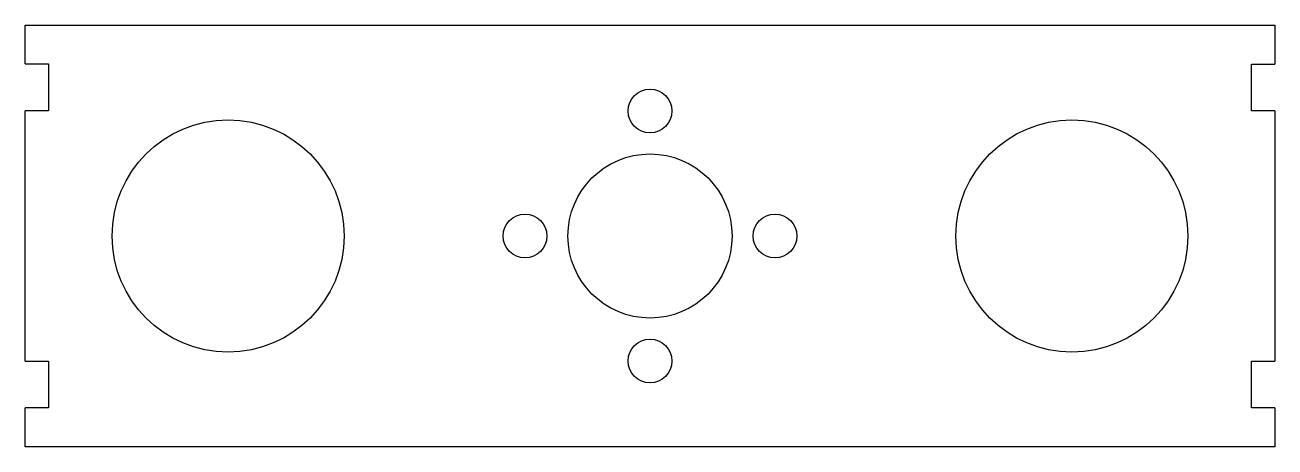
# Model space of a CAD drawing. Header units: millimetres. Extents: x -40 to 40, y -13.5 to 13.5.
import ezdxf

# ---------------------------------------------------------------- set-up
doc = ezdxf.new("R2010")
doc.units = ezdxf.units.MM

msp = doc.modelspace()

# ---------------------------------------------------------------- linework, layer by layer
at = {"color": 7, "linetype": 'Continuous', "lineweight": 25}
for p, q in [((-40, 13.5), (40, 13.5)), ((-40, 11.007), (-40, 13.5)), ((40, 13.5), (40, 11)), ((-40, 11.007), (-38.5, 11.007)), ((-38.5, 11.007), (-38.5, 8.007)), ((38.5, 11), (40, 11)), ((38.5, 8), (38.5, 11)), ((-38.5, 8.007), (-40, 8.007)), ((-40, -8.002), (-40, 8.007)), ((40, 8), (38.5, 8)), ((40, 8), (40, -8.002)), ((-40, -8.002), (-38.5, -8.002)), ((-38.5, -8.002), (-38.5, -11.002)), ((38.5, -8.002), (40, -8.002)), ((38.5, -11.002), (38.5, -8.002)), ((-38.5, -11.002), (-40, -11.002)), ((-40, -13.5), (-40, -11.002)), ((40, -11.002), (38.5, -11.002)), ((40, -11.002), (40, -13.5)), ((40, -13.5), (-40, -13.5))]:
    msp.add_line(p, q, dxfattribs=at)
for centre, radius in [((0, 8), 1.4), ((-27, 0), 7.425), ((27, 0), 7.425), ((0, 0), 5.25), ((-8, 0), 1.4), ((8, 0), 1.4), ((0, -8), 1.4)]:
    msp.add_circle(centre, radius, dxfattribs=at)

doc.saveas('drawing.dxf')
